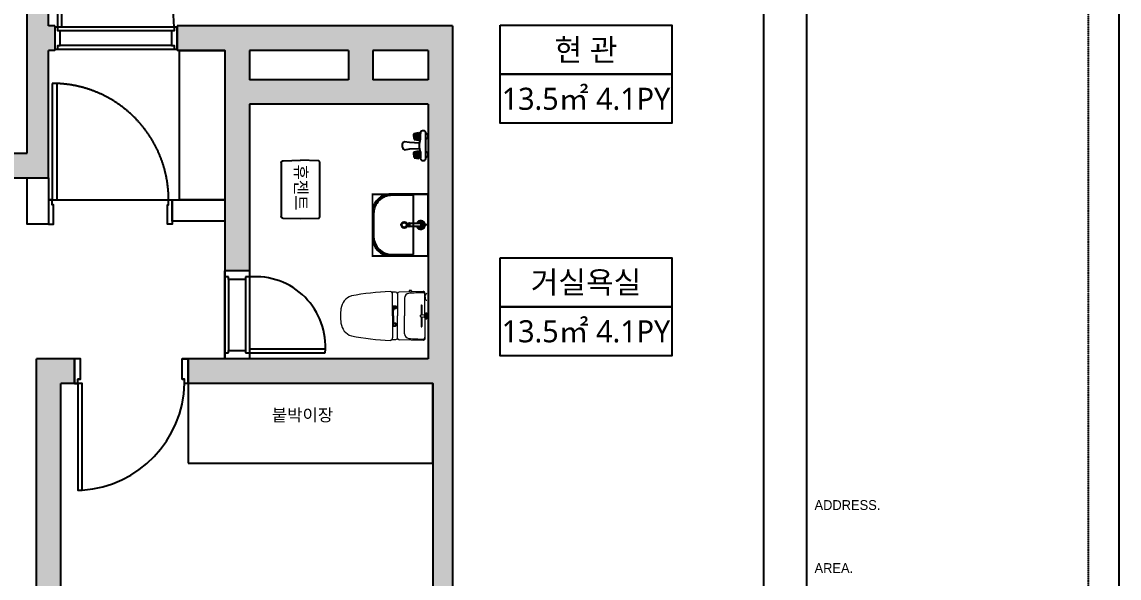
# Model space of a CAD drawing. Header units: millimetres. Extents: x 0 to 460473, y -68369 to 85219.
# Drawn here: x 262907 to 271872, y 30891 to 35432 of the extents above; entities that cross this region are included whole.
import ezdxf
from ezdxf.enums import TextEntityAlignment as Align

# ---------------------------------------------------------------- set-up
doc = ezdxf.new("R2010")
doc.units = ezdxf.units.MM
doc.header["$LTSCALE"] = 50
for name, pattern in [('CENTER2', [28.575, 19.05, -3.175, 3.175, -3.175]), ('DOT', [0.25, 0, -0.25]), ('HIDDEN2', [0.1875, 0.125, -0.0625])]:
    doc.linetypes.add(name, pattern=pattern)
for name, color, linetype in [('#욕실', 252, 'Continuous'), ('_LIBR', 4, 'Continuous'), ('FORM(YOURNAME)-11', 1, 'Continuous'), ('fur', 6, 'Continuous'), ('ha', 8, 'Continuous'), ('hid', 8, 'HIDDEN2'), ('text', 7, 'Continuous'), ('wall', 2, 'Continuous'), ('wall2', 3, 'Continuous'), ('WID', 4, 'Continuous'), ('win', 4, 'Continuous')]:
    doc.layers.add(name, color=color, linetype=linetype)
doc.layers.add('00', color=7, linetype='Continuous', lineweight=0)
doc.styles.add('N 맑은고딕', font='malgun.ttf')
doc.styles.add('NEW 맑은고딕', font='malgun.ttf')
doc.styles.add('YOURNAME', font='')
doc.styles.get('YOURNAME').set_extended_font_data('HYwulM')

# ---------------------------------------------------------------- blocks, each defined once
blk = doc.blocks.new('FORM-PLAN')
at = {"layer": 'Defpoints', "color": 158}
blk.add_line((1346, 54915), (1346, -2085), dxfattribs=at)
blk.add_lwpolyline([(-69444, 53115), (-64, 53115), (-64, 1215), (-69444, 1215)], close=True, dxfattribs=at)
at = {"layer": 'FORM(YOURNAME)-11', "color": 250}
blk.add_lwpolyline([(-72444, -3285), (11556, -3285), (11556, 56115), (-72444, 56115)], close=True, dxfattribs=at)
at = {"layer": 'hid', "color": 158}
blk.add_lwpolyline([(-71444, -2285), (10556, -2285), (10556, 55115), (-71444, 55115)], close=True, dxfattribs=at)
at = {"layer": '00', "style": 'NEW 맑은고딕'}
for tag, p in [('1', (9905, 18188)), ('2', (9905, 17544)), ('3', (9905, 16257)), ('4', (9905, 14326)), ('5', (9905, 12009)), ('6', (9905, 9757)), ('7', (9905, 7504)), ('8', (9905, 5252)), ('9', (9905, 2999)), ('10', (5655, 811)), ('11', (9905, 747)), ('12', (5655, -1441)), ('13', (9905, -1441))]:
    blk.add_attdef(tag, text='', height=520, dxfattribs=at).set_placement(p, align=Align.MIDDLE_RIGHT)
at = {"layer": 'FORM(YOURNAME)-11', "color": 251, "style": 'YOURNAME'}
for s, p in [('ADDRESS.', (1603, 18799)), ('AREA.', (1603, 16740))]:
    blk.add_text(s, height=321.8, dxfattribs=at).set_placement(p, align=Align.MIDDLE_LEFT)
blk = doc.blocks.new('sdfsdf')
at = {"layer": '_LIBR', "linetype": 'Continuous'}
blk.add_lwpolyline([(-44257.6, -83632.3), (-43387.6, -83632.3), (-43387.6, -83597), (-44257.6, -83597)], close=True, dxfattribs=at)
for points in [[(-43351.7, -83617.5), (-43351.7, -83597), (-43351.7, -83617.5), (-43187.6, -83617.5), (-43187.6, -83567.5), (-43387.6, -83567.5), (-43387.6, -83597), (-43351.7, -83597)], [(-43351.7, -84447.5), (-43351.7, -84468), (-43351.7, -84447.5), (-43187.6, -84447.5), (-43187.6, -84497.5), (-43387.6, -84497.5), (-43387.6, -84468), (-43351.7, -84468)]]:
    blk.add_lwpolyline(points, dxfattribs=at)
blk.add_arc((-43365.5, -83574.4), 893.9, 183.71154, 268.58917, dxfattribs=at)
blk = doc.blocks.new('AUDIT_I_020313153326-105')
at = {"color": 0, "linetype": 'Continuous'}
for p, q in [((975, 90), (55, 90)), ((955, 59.5), (45, 59.5)), ((955, -60.5), (45, -60.5)), ((25, -90), (975, -90))]:
    blk.add_line(p, q, dxfattribs=at)
blk.add_lwpolyline([(55, 1039.5), (55, 90), (25, 90), (25, 1040)], dxfattribs=at)
for points in [[(45, 59.5), (25, 59.5), (25, 90), (0, 90), (0, -90), (25, -90), (25, -60.5), (45, -60.5)], [(1000, 90), (975, 90), (975, 59.5), (955, 59.5), (955, -60.5), (975, -60.5), (975, -90), (1000, -90)]]:
    blk.add_lwpolyline(points, close=True, dxfattribs=at)
blk.add_arc((25, 90), 950, 0, 90, dxfattribs=at)
blk = doc.blocks.new('EWEDSF')
at = {"layer": 'ha', "transparency": 33554559}
h = blk.add_hatch(color=256, dxfattribs=at)
h.dxf.hatch_style = 1
h.paths.add_polyline_path([(228854, 34359.7), (227259, 34359.7), (227259, 37049.7), (227259, 38269.7), (230434, 38269.7), (230434, 37049.7), (229959, 37049.7), (229959, 34359.7), (229784, 34359.7), (229784, 34159.7), (230134, 34159.7), (230134, 35199.7), (230184, 35199.7), (230184, 35399.7), (230134, 35399.7), (230134, 36849.7), (230634, 36849.7), (230634, 38469.7), (227259, 38469.7), (227259, 39079.7), (227084, 39079.7), (227084, 34159.7), (228854, 34159.7)])
h = blk.add_hatch(color=256, dxfattribs=at)
h.dxf.hatch_style = 1
h.paths.add_polyline_path([(233434, 35399.7), (231184, 35399.7), (231184, 35199.7), (231574, 35199.7), (231574, 33399.7), (231774, 33399.7), (231774, 34759.7), (233234, 34759.7), (233234, 32679.7), (231774, 32679.7), (231574, 32679.7), (231274, 32679.7), (231274, 32479.7), (233274, 32479.7), (233274, 29629.7), (233274, 28169.7), (232884, 28169.7), (232884, 27999.7), (233434, 27999.7)])
h.paths.add_polyline_path([(233234, 34959.7), (232784, 34959.7), (232784, 35199.7), (233234, 35199.7)], flags=16)
h.paths.add_polyline_path([(232584, 34959.7), (231774, 34959.7), (231774, 35199.7), (232584, 35199.7)], flags=16)
h = blk.add_hatch(color=256, dxfattribs=at)
h.dxf.hatch_style = 1
h.paths.add_polyline_path([(230234, 29629.7), (230234, 32479.7), (230344, 32479.7), (230344, 32679.7), (230034, 32679.7), (230034, 29829.7), (229434, 29829.7), (229434, 29629.7), (230034, 29629.7), (230034, 28199.2), (229414, 28199.2), (229414, 27999.7), (230034, 27999.7), (230284, 27999.7), (230284, 28169.7), (230234, 28169.7)])
at = {"layer": '_LIBR', "linetype": 'Continuous'}
for p, q in [((231574, 33349.7), (231574, 33399.7)), ((231774, 33399.7), (231574, 33399.7)), ((231574, 32729.7), (231574, 33349.7)), ((231603.4, 33349.7), (231574, 33349.7)), ((231603.4, 33329.7), (231603.4, 33349.7)), ((231774, 33349.7), (231743.5, 33349.7)), ((231743.5, 33349.7), (231743.5, 33329.7)), ((231774, 33399.7), (231774, 33349.7)), ((231774, 33349.7), (231774, 32759.7)), ((231603.4, 33329.7), (231603.4, 32749.7)), ((231743.5, 33329.7), (231603.4, 33329.7)), ((231743.5, 33329.7), (231743.5, 32749.7)), ((231574, 32679.7), (231574, 32729.7)), ((231574, 32729.7), (231603.4, 32729.7)), ((231603.4, 32729.7), (231603.4, 32749.7)), ((231603.4, 32749.7), (231743.5, 32749.7)), ((231743.5, 32749.7), (231743.5, 32729.7)), ((231743.5, 32729.7), (231774, 32729.7)), ((232393.3, 32759.7), (231774, 32759.7)), ((231774, 32759.7), (231774, 32729.7)), ((231774, 32729.7), (231774, 32679.7)), ((231774, 32729.7), (232394, 32729.7)), ((231774, 32679.7), (231574, 32679.7))]:
    blk.add_line(p, q, dxfattribs=at)
blk.add_arc((231823.8, 32779.4), 572.4, 355.01362, 94.98638, dxfattribs=at)
at = {"layer": 'ha'}
for p, q in [((230134, 34159.7), (230134, 33979.7)), ((230134, 33979.7), (231574, 33979.7))]:
    blk.add_line(p, q, dxfattribs=at)
at = {"layer": 'wall', "color": 2}
for p, q in [((229959, 34359.7), (229959, 37049.7)), ((230134, 35399.7), (230134, 36849.7)), ((230184, 35399.7), (230134, 35399.7)), ((230184, 35399.7), (230184, 35199.7)), ((233434, 35399.7), (231184, 35399.7)), ((231184, 35399.7), (231184, 35199.7)), ((233434, 35399.7), (233434, 27999.7)), ((230184, 35199.7), (230134, 35199.7)), ((230134, 34159.7), (230134, 35199.7)), ((231574, 35199.7), (231184, 35199.7)), ((231574, 35199.7), (231574, 32679.7)), ((231774, 35199.7), (231774, 34959.7)), ((232584, 35199.7), (231774, 35199.7)), ((232584, 35199.7), (232584, 34959.7)), ((232784, 35199.7), (232784, 34959.7)), ((233234, 35199.7), (232784, 35199.7)), ((233234, 35199.7), (233234, 34959.7)), ((232584, 34959.7), (231774, 34959.7)), ((233234, 34959.7), (232784, 34959.7)), ((231774, 34759.7), (231774, 32679.7)), ((233234, 34759.7), (231774, 34759.7)), ((233234, 34759.7), (233234, 32679.7)), ((229719.3, 34359.7), (229959, 34359.7)), ((229734, 34159.7), (230134, 34159.7)), ((230394, 32679.7), (230034, 32679.7)), ((230034, 29829.7), (230034, 32679.7)), ((230344, 32479.7), (230344, 32679.7)), ((231574, 32679.7), (231224, 32679.7)), ((231274, 32479.7), (231274, 32679.7)), ((233234, 32679.7), (231774, 32679.7)), ((230408.7, 32479.7), (230234, 32479.7)), ((230234, 29629.7), (230234, 32479.7)), ((233274, 32479.7), (231244.5, 32479.7)), ((233274, 32479.7), (233274, 29629.7))]:
    blk.add_line(p, q, dxfattribs=at)
at = {"layer": 'win'}
blk.add_blockref('AUDIT_I_020313153326-105', (230184, 35299.7), dxfattribs=at)
at = {"layer": 'win', "rotation": 90}
blk.add_blockref('sdfsdf', (146776.5, 75867.3), dxfattribs=at)
blk = doc.blocks.new('gasdgasdgsd')
at = {"layer": 'WID'}
for p, q in [((103359.9, 11032.7), (103054.9, 11032.7)), ((103054.9, 11032.7), (103054.9, 10527.7)), ((103509.9, 10677.7), (103509.9, 10882.7)), ((103054.9, 10780.2), (103119.9, 10780.2)), ((103054.9, 10527.7), (103359.9, 10527.7))]:
    blk.add_line(p, q, dxfattribs=at)
at = {"layer": 'WID', "color": 8}
for p, q in [((103349.9, 11022.7), (103174.9, 11022.7)), ((103174.9, 11022.7), (103174.9, 10537.7)), ((103499.9, 10687.7), (103499.9, 10872.7)), ((103114.9, 10792.7), (103205.4, 10792.7)), ((103114.9, 10767.7), (103205.4, 10767.7)), ((103205.4, 10793.7), (103210.4, 10793.7)), ((103205.4, 10766.7), (103210.4, 10766.7)), ((103210.4, 10794.7), (103215.4, 10794.7)), ((103210.4, 10765.7), (103215.4, 10765.7)), ((103215.4, 10765.7), (103215.4, 10794.7)), ((103174.9, 10537.7), (103349.9, 10537.7))]:
    blk.add_line(p, q, dxfattribs=at)
at = {"layer": 'WID', "color": 251}
for p, q in [((103205.4, 10766.7), (103205.4, 10793.7)), ((103210.4, 10765.7), (103210.4, 10794.7))]:
    blk.add_line(p, q, dxfattribs=at)
at = {"layer": 'WID', "color": 8, "linetype": 'DOT'}
blk.add_lwpolyline([(103509.9, 10527.7), (103509.9, 11032.7), (103054.9, 11032.7), (103054.9, 10527.7)], close=True, dxfattribs=at)
at = {"layer": 'WID', "color": 8}
blk.add_circle((103249.9, 10780.2), 25, dxfattribs=at)
at = {"layer": 'WID', "color": 251}
blk.add_circle((103249.9, 10780.2), 20, dxfattribs=at)
at = {"layer": 'WID'}
for centre, start, end in [((103359.9, 10882.7), 0, 90), ((103359.9, 10677.7), 270, 0)]:
    blk.add_arc(centre, 150, start, end, dxfattribs=at)
at = {"layer": 'WID', "color": 8}
for centre, radius, start, end in [((103349.9, 10872.7), 150, 0, 90), ((103114.9, 10780.2), 35, 20.92481, 339.07514), ((103114.9, 10780.2), 12.5, 89.99998, 269.99998), ((103349.9, 10687.7), 150, 270, 0)]:
    blk.add_arc(centre, radius, start, end, dxfattribs=at)
at = {"layer": 'WID', "color": 251}
for radius, start, end in [(30, 24.62429, 335.37566), (25, 29.99998, 329.99998), (18, 43.98294, 316.01701)]:
    blk.add_arc((103114.9, 10780.2), radius, start, end, dxfattribs=at)
blk = doc.blocks.new('A$C4B2D31F0')
at = {"layer": '00', "color": 4}
for p, q in [((185, 690.9), (20.4, 690.9)), ((37.2, 692.3), (24.7, 692.3)), ((37.2, 692.3), (49.7, 692.3)), ((200.9, 690.9), (365.5, 690.9)), ((12.6, 465.9), (192.9, 465.9)), ((47.7, 523.7), (192.9, 523.7)), ((338.2, 523.7), (192.9, 523.7)), ((373.3, 465.9), (192.9, 465.9)), ((192.9, 426.6), (13.7, 426.6)), ((192.9, 426.6), (372.2, 426.6))]:
    blk.add_line(p, q, dxfattribs=at)
at = {"layer": '00', "linetype": 'Continuous'}
for p, q in [((106.4, 666.3), (184.4, 666.3)), ((106.4, 659.3), (185.5, 659.3)), ((168.9, 697.3), (168.9, 707.3)), ((168.9, 697.3), (216.9, 697.3)), ((186, 692.5), (180.6, 697.3)), ((181.6, 685.5), (186, 692.5)), ((187, 651.2), (181.6, 685.5)), ((181.6, 685.5), (204.3, 685.5)), ((186, 692.5), (199.9, 692.5)), ((187, 651.2), (198.9, 651.2)), ((198.9, 651.2), (204.3, 685.5)), ((199.9, 692.5), (205.3, 697.3)), ((204.3, 685.5), (199.9, 692.5)), ((200.4, 659.3), (279.4, 659.3)), ((201.4, 666.3), (279.4, 666.3)), ((216.9, 697.3), (216.9, 707.3)), ((-16, 576.9), (-16, 564.8)), ((-12, 580.9), (-4.8, 580.9)), ((-12, 560.8), (-4.3, 560.8)), ((192.9, 433.7), (146.6, 433.7)), ((192.9, 433.7), (239.3, 433.7))]:
    blk.add_line(p, q, dxfattribs=at)
at = {"layer": '00'}
for p, q in [((168.9, 707.3), (216.9, 707.3)), ((192.9, 707.3), (192.9, 716))]:
    blk.add_line(p, q, dxfattribs=at)
at = {"layer": '00', "color": 4}
for points in [[(20.4, 690.9), (7.9, 690.9, 0.421209), (-7.1, 675.5), (-2.4, 480.5, 0.001659)], [(365.5, 690.9), (378, 690.9, -0.421209), (392.9, 675.5), (388.3, 480.5, -0.001659)], [(12.6, 465.9, 0.371724), (-1.8, 451.2, 0.003515), (-1, 420.3, 0.320541)], [(373.3, 465.9, -0.371724), (387.7, 451.2, -0.003515), (386.9, 420.3, -0.320541)]]:
    blk.add_lwpolyline(points, format="xyb", dxfattribs=at)
at = {"layer": '00', "linetype": 'Continuous'}
for points in [[(110.4, 426.6), (110.4, 450.8, -0.414214), (114.4, 454.8), (130.9, 454.8, -0.414214), (134.9, 450.8), (134.9, 435.2), (134.9, 426.6)], [(275.5, 426.6), (275.5, 450.8, 0.414214), (271.5, 454.8), (255, 454.8, 0.414214), (251, 450.8), (251, 435.2), (251, 426.6)], [(134.9, 435.2), (144.6, 435.2, -0.414214), (146.6, 433.2), (146.6, 426.6)], [(251, 435.2), (241.3, 435.2, 0.414214), (239.3, 433.2), (239.3, 426.6)]]:
    blk.add_lwpolyline(points, format="xyb", dxfattribs=at)
for centre in [(122.9, 440.9), (262.9, 440.9)]:
    blk.add_circle(centre, 8, dxfattribs=at)
at = {"layer": '00', "color": 4}
for centre, radius, start, end in [((1004.3, 663.1), 1000, 179.31159, 185.94375), ((20.4, 674.9), 16, 90, 179.31159), ((24.7, 707.3), 15, 180, 270), ((49.7, 707.3), 15, 270, 0), ((365.5, 674.9), 16, 0.68841, 90), ((-618.4, 663.1), 1000, 354.05625, 0.68841), ((49.4, 563.7), 40, 185.94375, 267.51291), ((336.5, 563.7), 40, 272.48709, 354.05625), ((12.6, 480.9), 15, 181.36509, 270), ((373.3, 480.9), 15, 270, 358.63491), ((13.7, 406.6), 20, 90, 182.3333), ((2197.7, 495.6), 2205.9, 182.3333, 190.60807), ((-1811.8, 495.6), 2205.9, 349.39193, 357.6667), ((372.2, 406.6), 20, 357.6667, 90), ((148.7, 128.9), 125.5, 198.2964, 263.42408), ((192.9, 405.9), 405.9, 261.69926, 270), ((192.9, 405.9), 405.9, 270, 278.30074), ((237.2, 128.9), 125.5, 276.57592, 341.7036)]:
    blk.add_arc(centre, radius, start, end, dxfattribs=at)
at = {"layer": '00', "linetype": 'Continuous'}
for centre, radius, start, end in [((106.4, 662.8), 3.5, 90, 270), ((279.4, 662.8), 3.5, 270, 90), ((-12, 576.9), 4, 90, 180), ((-12, 564.8), 4, 180, 270)]:
    blk.add_arc(centre, radius, start, end, dxfattribs=at)
blk = doc.blocks.new('A$C50C81EA5')
at = {"layer": 'WID'}
for p, q in [((97, 213.3), (99.5, 213.3)), ((97, 195.5), (97, 213.3)), ((97, 213.3), (99.5, 213.3)), ((97, 195.5), (97, 213.3)), ((97, 195.5), (97, 177.7)), ((97, 195.5), (97, 177.7)), ((99.5, 220.2), (137.4, 226.4)), ((99.5, 220.2), (137.4, 226.4)), ((99.5, 220.2), (104, 214.9)), ((99.5, 195.5), (99.5, 220.2)), ((99.5, 220.2), (104, 214.9)), ((99.5, 195.5), (99.5, 220.2)), ((99.5, 195.5), (99.5, 170.7)), ((99.5, 195.5), (99.5, 170.7)), ((104, 214.9), (137.5, 218)), ((104, 214.9), (137.5, 218)), ((104, 214.9), (104, 209.5)), ((104, 214.9), (104, 209.5)), ((104, 200.4), (104, 195.5)), ((104, 200.4), (137, 200)), ((104, 200.4), (104, 195.5)), ((104, 200.4), (137, 200)), ((104, 190.5), (104, 195.5)), ((104, 190.5), (104, 195.5)), ((104, 190.5), (137, 190.1)), ((104, 190.5), (137, 190.1)), ((104, 176), (104, 181.4)), ((104, 176), (104, 181.4)), ((104.5, 209.7), (137, 212.6)), ((104.5, 209.7), (137, 212.6)), ((104.5, 181.2), (137, 177.4)), ((104.5, 181.2), (137, 177.4)), ((137.5, 218), (137, 212.6)), ((137.5, 218), (137, 212.6)), ((137, 200), (137, 195)), ((137, 200), (137, 195)), ((137, 190.1), (137, 195)), ((137, 190.1), (137, 195)), ((143.2, 219), (137.4, 226.4)), ((143.2, 219), (137.4, 226.4)), ((141.3, 221.4), (137.5, 218)), ((141.3, 221.4), (137.5, 218)), ((143.2, 219), (150.2, 219)), ((143.2, 171.1), (143.2, 219)), ((143.2, 219), (150.2, 219)), ((143.2, 171.1), (143.2, 219)), ((150.2, 228.6), (150.2, 219)), ((150.2, 228.6), (150.2, 219)), ((150.2, 171.1), (150.2, 219)), ((150.2, 171.1), (150.2, 219)), ((195.3, 12), (195.3, 228.1)), ((195.3, 12), (195.3, 228.1)), ((212.4, 207.5), (195.3, 218.4)), ((212.4, 207.5), (195.3, 218.4)), ((212.4, 182.5), (195.3, 171.6)), ((212.4, 182.5), (195.3, 171.6)), ((212.4, 182.5), (212.4, 207.5)), ((212.4, 182.5), (212.4, 207.5)), ((20.3, 86.2), (64.1, 93.2)), ((20.3, 86.2), (64.1, 93.2)), ((21.3, 153.8), (62, 147.2)), ((21.3, 153.8), (62, 147.2)), ((62, 147.2), (141.5, 142.7)), ((62, 147.2), (141.5, 142.7)), ((64.1, 93.2), (141.5, 97.7)), ((64.1, 93.2), (141.5, 97.7)), ((97, 177.7), (99.5, 177.7)), ((97, 177.7), (99.5, 177.7)), ((99.5, 170.7), (104, 176)), ((99.5, 170.7), (104, 176)), ((99.5, 170.7), (137.4, 163.7)), ((99.5, 170.7), (137.4, 163.7)), ((104, 176), (137.5, 172.1)), ((104, 176), (137.5, 172.1)), ((137.5, 172.1), (137, 177.4)), ((137.5, 172.1), (137, 177.4)), ((143.2, 171.1), (137.4, 163.7)), ((143.2, 171.1), (137.4, 163.7)), ((141.3, 168.6), (137.5, 172.1)), ((141.3, 168.6), (137.5, 172.1)), ((143.2, 171.1), (150.2, 171.1)), ((143.2, 171.1), (150.2, 171.1)), ((97, 63.3), (99.5, 63.3)), ((97, 45.5), (97, 63.3)), ((97, 63.3), (99.5, 63.3)), ((97, 45.5), (97, 63.3)), ((97, 45.5), (97, 27.7)), ((97, 45.5), (97, 27.7)), ((97, 27.7), (99.5, 27.7)), ((97, 27.7), (99.5, 27.7)), ((99.5, 70.2), (137.4, 76.4)), ((99.5, 70.2), (137.4, 76.4)), ((99.5, 70.2), (104, 64.9)), ((99.5, 45.5), (99.5, 70.2)), ((99.5, 70.2), (104, 64.9)), ((99.5, 45.5), (99.5, 70.2)), ((99.5, 45.5), (99.5, 20.7)), ((99.5, 45.5), (99.5, 20.7)), ((99.5, 20.7), (104, 26)), ((99.5, 20.7), (104, 26)), ((99.5, 20.7), (137.4, 13.7)), ((99.5, 20.7), (137.4, 13.7)), ((104, 64.9), (137.5, 68)), ((104, 64.9), (137.5, 68)), ((104, 64.9), (104, 59.5)), ((104, 64.9), (104, 59.5)), ((104, 50.4), (104, 45.5)), ((104, 50.4), (137, 50)), ((104, 50.4), (104, 45.5)), ((104, 50.4), (137, 50)), ((104, 40.5), (104, 45.5)), ((104, 40.5), (104, 45.5)), ((104, 40.5), (137, 40.1)), ((104, 40.5), (137, 40.1)), ((104, 26), (104, 31.4)), ((104, 26), (104, 31.4)), ((104, 26), (137.5, 22.1)), ((104, 26), (137.5, 22.1)), ((104.5, 59.7), (137, 62.6)), ((104.5, 59.7), (137, 62.6)), ((104.5, 31.2), (137, 27.4)), ((104.5, 31.2), (137, 27.4)), ((137.5, 68), (137, 62.6)), ((137.5, 68), (137, 62.6)), ((137, 50), (137, 45)), ((137, 50), (137, 45)), ((137, 40.1), (137, 45)), ((137, 40.1), (137, 45)), ((137.5, 22.1), (137, 27.4)), ((137.5, 22.1), (137, 27.4)), ((143.2, 69), (137.4, 76.4)), ((143.2, 69), (137.4, 76.4)), ((143.2, 21.1), (137.4, 13.7)), ((143.2, 21.1), (137.4, 13.7)), ((141.3, 71.4), (137.5, 68)), ((141.3, 71.4), (137.5, 68)), ((141.3, 18.6), (137.5, 22.1)), ((141.3, 18.6), (137.5, 22.1)), ((143.2, 69), (150.2, 69)), ((143.2, 21.1), (143.2, 69)), ((143.2, 69), (150.2, 69)), ((143.2, 21.1), (143.2, 69)), ((143.2, 21.1), (150.2, 21.1)), ((143.2, 21.1), (150.2, 21.1)), ((150.2, 69), (150.2, 21.1)), ((150.2, 69), (150.2, 21.1)), ((150.2, 11.4), (150.2, 21.1)), ((150.2, 11.4), (150.2, 21.1)), ((212.4, 57.5), (195.3, 68.4)), ((212.4, 57.5), (195.3, 68.4)), ((212.4, 32.5), (195.3, 21.6)), ((212.4, 32.5), (195.3, 21.6)), ((212.4, 32.5), (212.4, 57.5)), ((212.4, 32.5), (212.4, 57.5))]:
    blk.add_line(p, q, dxfattribs=at)
for centre, radius, start, end in [((106.7, 204.9), 5.27, 114.69505, 239.72272), ((106.7, 204.9), 5.27, 114.69505, 239.72272), ((106.7, 186), 5.27, 120.27728, 245.30495), ((106.7, 186), 5.27, 120.27728, 245.30495), ((134.7, 206.3), 6.74, 289.97484, 70.02516), ((134.7, 206.3), 6.74, 289.97484, 70.02516), ((134.7, 183.8), 6.74, 289.97484, 70.02516), ((134.7, 183.8), 6.74, 289.97484, 70.02516), ((172.6, 215.7), 25.9, 28.66685, 149.99012), ((172.6, 215.7), 25.9, 28.66685, 149.99012), ((37.9, 119.7), 37.9, 116.0462, 242.3329), ((37.9, 119.7), 37.9, 116.0462, 242.3329), ((302.7, 120), 162.8, 161.71196, 198.28804), ((302.7, 120), 162.8, 161.71196, 198.28804), ((106.7, 54.9), 5.27, 114.69505, 239.72272), ((106.7, 54.9), 5.27, 114.69505, 239.72272), ((106.7, 36), 5.27, 120.27728, 245.30495), ((106.7, 36), 5.27, 120.27728, 245.30495), ((134.7, 56.3), 6.74, 289.97484, 70.02516), ((134.7, 56.3), 6.74, 289.97484, 70.02516), ((134.7, 33.8), 6.74, 289.97484, 70.02516), ((134.7, 33.8), 6.74, 289.97484, 70.02516), ((172.6, 24.4), 25.9, 210.00988, 331.33315), ((172.6, 24.4), 25.9, 210.00988, 331.33315)]:
    blk.add_arc(centre, radius, start, end, dxfattribs=at)
blk = doc.blocks.new('*U234')
at = {"layer": 'win', "linetype": 'Continuous', "transparency": 33554687}
for points in [[(30, 1150), (30, 200), (70, 200), (70, 1150)], [(0, 200), (0, 0), (40, 0), (40, 160), (30, 160), (30, 200)], [(1010, 200), (1010, 0), (970, 0), (970, 160), (980, 160), (980, 200)]]:
    blk.add_lwpolyline(points, close=True, dxfattribs=at)
at = {"layer": 'win', "linetype": 'CENTER2', "ltscale": 20, "transparency": 33554687}
blk.add_arc((30, 200), 950, 0, 90, dxfattribs=at)
blk = doc.blocks.new('A$C12b52551')
at = {"layer": 'text'}
for points in [[(0, 800), (1400, 800), (1400, 400), (0, 400)], [(0, 400), (1400, 400), (1400, 0), (0, 0)]]:
    blk.add_lwpolyline(points, close=True, dxfattribs=at)
at = {"layer": 'text', "style": 'NEW 맑은고딕'}
for tag, p in [('공간', (700, 600)), ('현재', (700, 200))]:
    blk.add_attdef(tag, text='', height=180, dxfattribs=at).set_placement(p, align=Align.MIDDLE_CENTER)

msp = doc.modelspace()

# ---------------------------------------------------------------- linework, layer by layer
at = {"layer": '#욕실', "color": 8}
for p, q in [((265026.5622649, 34283.74379385), (265026.61706272, 34285.02478246)), ((265026.5622649, 34283.74379385), (265026.5622649, 33842.80652625)), ((265026.61706272, 34285.02478246), (265026.78105581, 34286.29641169)), ((265026.78105581, 34286.29641169), (265027.05304597, 34287.54939053)), ((265027.05304597, 34287.54939053), (265027.43104594, 34288.77456426)), ((265027.43104594, 34288.77456426), (265027.91229392, 34289.96298128)), ((265027.91229392, 34289.96298128), (265028.49327372, 34291.10595858)), ((265028.49327372, 34291.10595858), (265029.16974048, 34292.19514513)), ((265029.16974048, 34292.19514513), (265029.93675169, 34293.22258293)), ((265029.93675169, 34293.22258293), (265030.78870326, 34294.18076514)), ((265030.78870326, 34294.18076514), (265031.71937054, 34295.0626909)), ((265031.71937054, 34295.0626909), (265032.7219537, 34295.86191655)), ((265032.7219537, 34295.86191655), (265033.7891275, 34296.57260264)), ((265033.7891275, 34296.57260264), (265034.91309476, 34297.18955662)), ((265034.91309476, 34297.18955662), (265036.08564337, 34297.7082708)), ((265036.08564337, 34297.7082708), (265037.29820623, 34298.12495526)), ((265037.29820623, 34298.12495526), (265038.5419239, 34298.43656555)), ((265038.5419239, 34298.43656555), (265039.80770933, 34298.64082492)), ((265039.80770933, 34298.64082492), (265041.0863142, 34298.73624098)), ((265041.0863142, 34298.73624098), (265184.0622649, 34303.27516005)), ((265327.0382156, 34298.73624098), (265184.0622649, 34303.27516005)), ((265328.31682047, 34298.64082492), (265327.0382156, 34298.73624098)), ((265329.58260589, 34298.43656555), (265328.31682047, 34298.64082492)), ((265330.82632357, 34298.12495526), (265329.58260589, 34298.43656555)), ((265332.03888643, 34297.7082708), (265330.82632357, 34298.12495526)), ((265333.21143503, 34297.18955662), (265332.03888643, 34297.7082708)), ((265334.3354023, 34296.57260264), (265333.21143503, 34297.18955662)), ((265335.4025761, 34295.86191655), (265334.3354023, 34296.57260264)), ((265336.40515926, 34295.0626909), (265335.4025761, 34295.86191655)), ((265337.33582653, 34294.18076514), (265336.40515926, 34295.0626909)), ((265338.18777811, 34293.22258293), (265337.33582653, 34294.18076514)), ((265338.95478932, 34292.19514513), (265338.18777811, 34293.22258293)), ((265339.63125608, 34291.10595858), (265338.95478932, 34292.19514513)), ((265340.21223588, 34289.96298128), (265339.63125608, 34291.10595858)), ((265340.69348385, 34288.77456426), (265340.21223588, 34289.96298128)), ((265341.07148382, 34287.54939053), (265340.69348385, 34288.77456426)), ((265341.34347399, 34286.29641169), (265341.07148382, 34287.54939053)), ((265341.50746708, 34285.02478246), (265341.34347399, 34286.29641169)), ((265341.5622649, 34283.74379385), (265341.50746708, 34285.02478246)), ((265341.5622649, 33842.80652625), (265341.5622649, 34283.74379385)), ((265026.61706272, 33841.52553763), (265026.5622649, 33842.80652625)), ((265026.78105581, 33840.2539084), (265026.61706272, 33841.52553763)), ((265027.05304597, 33839.00092956), (265026.78105581, 33840.2539084)), ((265027.43104594, 33837.77575584), (265027.05304597, 33839.00092956)), ((265027.91229392, 33836.58733882), (265027.43104594, 33837.77575584)), ((265028.49327372, 33835.44436152), (265027.91229392, 33836.58733882)), ((265029.16974048, 33834.35517496), (265028.49327372, 33835.44436152)), ((265029.93675169, 33833.32773716), (265029.16974048, 33834.35517496)), ((265030.78870326, 33832.36955495), (265029.93675169, 33833.32773716)), ((265031.71937054, 33831.48762919), (265030.78870326, 33832.36955495)), ((265032.7219537, 33830.68840354), (265031.71937054, 33831.48762919)), ((265033.7891275, 33829.97771746), (265032.7219537, 33830.68840354)), ((265034.91309476, 33829.36076347), (265033.7891275, 33829.97771746)), ((265036.08564337, 33828.84204929), (265034.91309476, 33829.36076347)), ((265037.29820623, 33828.42536483), (265036.08564337, 33828.84204929)), ((265038.5419239, 33828.11375454), (265037.29820623, 33828.42536483)), ((265039.80770933, 33827.90949517), (265038.5419239, 33828.11375454)), ((265041.0863142, 33827.81407912), (265039.80770933, 33827.90949517)), ((265184.0622649, 33823.27516005), (265041.0863142, 33827.81407912)), ((265327.0382156, 33827.81407912), (265184.0622649, 33823.27516005)), ((265327.0382156, 33827.81407912), (265328.31682047, 33827.90949517)), ((265328.31682047, 33827.90949517), (265329.58260589, 33828.11375454)), ((265329.58260589, 33828.11375454), (265330.82632357, 33828.42536483)), ((265330.82632357, 33828.42536483), (265332.03888643, 33828.84204929)), ((265332.03888643, 33828.84204929), (265333.21143503, 33829.36076347)), ((265333.21143503, 33829.36076347), (265334.3354023, 33829.97771746)), ((265334.3354023, 33829.97771746), (265335.4025761, 33830.68840354)), ((265335.4025761, 33830.68840354), (265336.40515926, 33831.48762919)), ((265336.40515926, 33831.48762919), (265337.33582653, 33832.36955495)), ((265337.33582653, 33832.36955495), (265338.18777811, 33833.32773716)), ((265338.18777811, 33833.32773716), (265338.95478932, 33834.35517496)), ((265338.95478932, 33834.35517496), (265339.63125608, 33835.44436152)), ((265339.63125608, 33835.44436152), (265340.21223588, 33836.58733882)), ((265340.21223588, 33836.58733882), (265340.69348385, 33837.77575584)), ((265340.69348385, 33837.77575584), (265341.07148382, 33839.00092956)), ((265341.07148382, 33839.00092956), (265341.34347399, 33840.2539084)), ((265341.34347399, 33840.2539084), (265341.50746708, 33841.52553763)), ((265341.50746708, 33841.52553763), (265341.5622649, 33842.80652625))]:
    msp.add_line(p, q, dxfattribs=at)
at = {"layer": 'fur'}
for points in [[(264195.69508131, 35199.695099), (264565.69508131, 35199.695099), (264565.69508131, 33979.695099), (264195.69508131, 33979.695099)], [(264265.69508131, 31829.695099), (266265.69508131, 31829.695099), (266265.69508131, 32479.695099), (264265.69508131, 32479.695099)]]:
    msp.add_lwpolyline(points, close=True, dxfattribs=at)
at = {"layer": 'wall2'}
for points in [[(262950.69508131, 34159.695099), (263125.69508131, 34159.695099), (263125.69508131, 33779.695099), (262950.69508131, 33779.695099)], [(264565.69508131, 33979.695099), (264565.69508131, 33804.695099), (264135.69508131, 33804.695099), (264135.69508131, 33979.695099)]]:
    msp.add_lwpolyline(points, close=True, dxfattribs=at)

# ---------------------------------------------------------------- block references
at = {"xscale": 0.2500000000000001, "yscale": 0.2500000000000001, "zscale": 0.2500000000000001}
msp.add_blockref('FORM-PLAN', (268982.69910166, 26787.35975435), dxfattribs=at)
msp.add_blockref('A$C50C81EA5', (266013.26204121, 34301.89236389))
for name, p, rotation in [('gasdgasdgsd', (369280.62103624, 44554.3291786), 180), ('A$C4B2D31F0', (265509.65059117, 33224.20655423), 270)]:
    msp.add_blockref(name, p, dxfattribs=dict(rotation=rotation))
at = {"layer": 'ha'}
msp.add_blockref('EWEDSF', (32991.69642986, 0), dxfattribs=at)
at = {"layer": 'text'}
for p, values in [((266816.19015219, 34604.33754604), {'현재': '13.5㎡ 4.1PY', '공간': '현 관'}), ((266816.19015219, 32705.87265708), {'현재': '13.5㎡ 4.1PY', '공간': '거실욕실'})]:
    msp.add_blockref('A$C12b52551', p, dxfattribs=at).add_auto_attribs(values)
at = {"layer": 'win', "linetype": 'Continuous'}
msp.add_blockref('*U234', (263125.6950612, 33779.69510123), dxfattribs=at)

# ---------------------------------------------------------------- texts
at = {"layer": 'text', "insert": (265237.19782008, 34268.49972309), "char_height": 100, "attachment_point": 1, "rotation": 270, "style": 'N 맑은고딕'}
msp.add_mtext_dynamic_manual_height_columns('휴젠트', width=2503.2681092748, gutter_width=500, heights=[0], dxfattribs=at)
at = {"layer": 'text', "insert": (264948.58775289, 32272.14119509), "char_height": 100, "attachment_point": 1, "style": 'N 맑은고딕'}
msp.add_mtext_dynamic_manual_height_columns('붙박이장', width=2503.2681092748, gutter_width=500, heights=[0], dxfattribs=at)

doc.saveas('drawing.dxf')
